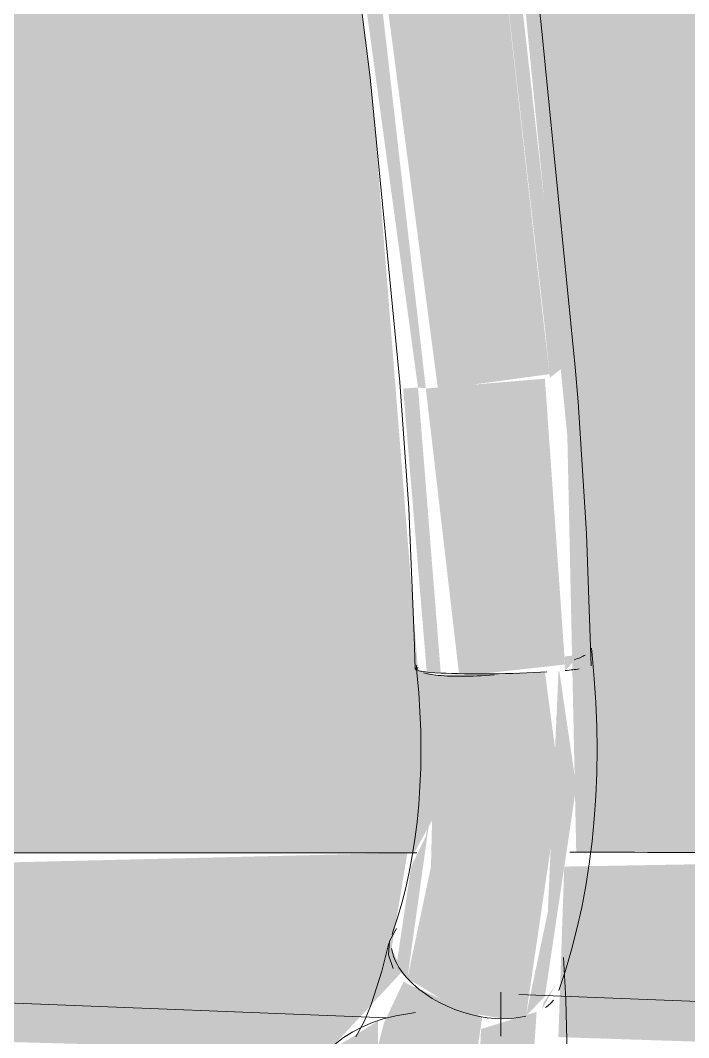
# Model space of a CAD drawing. Header units: inches. Extents: x -23445 to -32, y -314 to 853.
# Drawn here: x -11106.09 to -11102.3, y 16.95 to 22.73 of the extents above; entities that cross this region are included whole.
import ezdxf

# ---------------------------------------------------------------- set-up
doc = ezdxf.new("R2010")
doc.units = ezdxf.units.IN
doc.header["$MEASUREMENT"] = 0
doc.layers.add('I-FURN', color=30, linetype='Continuous', lineweight=9)

# ---------------------------------------------------------------- blocks, each defined once
blk = doc.blocks.new('HermanMiller_Collection_Air-Chair_SideChair_Arms - Arms-V79-Building Section - North_South looking East _ Lounge')
at = {"layer": 'I-FURN'}
h = blk.add_hatch(color=256, dxfattribs=at)
h.paths.add_polyline_path([(22487.6403, 17.9985), (22488.5078, 18.0016), (22488.6267, 18.2189), (22488.6275, 19.0085), (22488.5273, 19.0415), (22488.2676, 22.3081), (22487.92, 24.8728), (22487.5387, 25.8382), (22487.1685, 26.4464), (22486.2037, 26.8632), (22486.2097, 27.0839), (22486.3841, 27.2107), (22486.0704, 27.3444), (22485.8716, 27.3569), (22483.4069, 27.309), (22483.9197, 26.6163), (22484.4869, 25.6153), (22484.7268, 24.7847), (22484.9296, 23.5326), (22485.2415, 20.3626), (22485.2856, 18.3081), (22485.2921, 18.0039), (22487.4325, 17.9988)], flags=0)
h.paths.add_polyline_path([(22486.565, 27.0856), (22486.4748, 27.2107), (22486.5522, 27.101)], flags=0)
h.paths.add_polyline_path([(22486.5366, 27.1978), (22486.4336, 27.2815), (22486.5171, 27.2088)], flags=0)
blk.add_hatch(color=256, dxfattribs=at).paths.add_polyline_path([(22488.0204, 16.876), (22488.4388, 17.3267), (22488.3776, 17.4559), (22488.4676, 17.9995), (22485.2238, 17.9212), (22485.1906, 16.9533), (22488.0176, 16.876)], flags=0)
blk.add_line((22484.9654, 17.1954), (22488.3484, 17.0631), dxfattribs=at)
blk.add_open_spline([(22485.2548, 18.0037), (22486.0395, 18.0002), (22487.1163, 17.9971), (22488.2262, 17.9994), (22488.5214, 18.0002)], degree=3, knots=[-0.9316515, -0.9316515, -0.9316515, -0.9316515, -0.5, -0.3443708, -0.3443708, -0.3443708, -0.3443708], dxfattribs=at)
blk = doc.blocks.new('HermanMiller_Collection_Air-Chair_SideChair_Arms - Arms-V85-Building Section - North_South looking East _ Lounge')
at = {"layer": 'I-FURN'}
h = blk.add_hatch(color=256, dxfattribs=at)
h.paths.add_polyline_path([(22491.775, 17.9985), (22494.0639, 18.0034), (22493.7976, 19.0025), (22493.7474, 19.0164), (22493.332, 22.2504), (22492.8553, 25.7493), (22493.1742, 26.977), (22493.322, 27.2817), (22489.0552, 27.3485), (22487.5875, 27.2573), (22488.0544, 26.6163), (22488.6216, 25.6153), (22488.8614, 24.7847), (22489.0642, 23.5326), (22489.3762, 20.3626), (22489.4202, 18.3081), (22489.4267, 18.0039), (22491.6696, 17.9987)], flags=0)
h.paths.add_polyline_path([(22492.9145, 24.7262), (22492.8611, 25.2452), (22492.9062, 24.8728)], flags=0)
for points in [[(22488.6754, 20.6349), (22489.2745, 20.7165), (22488.8614, 24.3749), (22488.7697, 24.2673), (22488.7697, 24.2121), (22488.1767, 24.1553), (22488.6406, 20.6355)], [(22489.2766, 20.696), (22489.3512, 20.7555), (22488.9392, 24.4049), (22488.8614, 24.3749), (22489.2487, 20.9773)], [(22488.572, 20.6368), (22488.1681, 24.1621), (22488.0867, 24.1772), (22488.0486, 24.1553), (22488.5278, 20.6407), (22488.5636, 20.6375)], [(22488.8811, 19.0153), (22489.3628, 19.0681), (22489.2487, 20.6908), (22488.5722, 20.6349), (22488.7606, 19.0164)], [(22488.6571, 19.0198), (22488.5278, 20.6407), (22488.4435, 20.6349), (22488.5777, 19.0254), (22488.6275, 19.0219)], [(22489.364, 19.0341), (22489.4449, 19.1223), (22489.3611, 19.1146)], [(22489.0305, 17.0578), (22489.1409, 17.0726), (22489.3337, 18.3849), (22489.2487, 19.0259), (22488.6267, 19.0085), (22488.6015, 17.9212), (22488.4676, 17.2866), (22488.7826, 17.0947), (22489.0121, 17.059)], [(22488.4676, 17.2866), (22488.6154, 18.3427), (22488.5724, 18.094), (22488.4887, 17.9212), (22488.4073, 17.3707)], [(22493.8416, 16.8757), (22494.7591, 16.9799), (22494.0623, 18.0034), (22489.3585, 17.9212), (22489.3252, 16.9533), (22491.6696, 16.8761)]]:
    blk.add_hatch(color=256, dxfattribs=at).paths.add_polyline_path(points, flags=0)
h = blk.add_hatch(color=256, dxfattribs=at)
h.paths.add_polyline_path([(22489.1409, 17.0726), (22489.2487, 17.1845), (22489.4267, 18.3751), (22489.3305, 19.0316), (22489.3257, 19.0265), (22489.2653, 17.6622), (22489.1682, 17.2022)], flags=0)
h.paths.add_polyline_path([(22489.2318, 17.1086), (22489.3147, 17.2585), (22489.2425, 17.1527)], flags=0)
h = blk.add_hatch(color=256, dxfattribs=at)
h.paths.add_polyline_path([(22488.0101, 16.2098), (22487.8491, 16.1505), (22487.9713, 15.9694), (22488.0544, 15.9677)], flags=0)
h.paths.add_polyline_path([(22488.2431, 15.8983), (22488.3181, 16.0753), (22488.2548, 16.306), (22488.3913, 16.2945), (22488.5072, 16.3914), (22488.7309, 15.9746), (22488.893, 17.0689), (22488.4676, 17.2547), (22488.4467, 17.2696), (22488.3343, 17.0335), (22488.2073, 16.5437), (22488.0101, 16.2098), (22488.1497, 16.1124), (22488.0544, 15.9677)], flags=0)
h.paths.add_polyline_path([(22488.2431, 15.8983), (22488.4444, 15.8525), (22488.4613, 16.0137)], flags=0)
h.paths.add_polyline_path([(22488.2007, 15.6969), (22488.2431, 15.8983), (22488.0451, 15.8156)], flags=0)
h.paths.add_polyline_path([(22488.6047, 16.5931), (22488.6619, 16.8419), (22488.7315, 16.7915), (22488.6734, 16.7006)], flags=0)
h = blk.add_hatch(color=256, dxfattribs=at)
h.paths.add_polyline_path([(22482.906, 0), (22482.9762, 0), (22488.0613, 15.7685), (22488.0172, 15.7925), (22482.8585, 0)], flags=0)
h.paths.add_polyline_path([(22488.6113, 17.1737), (22488.5344, 17.2206), (22488.6006, 17.1784)], flags=0)
h = blk.add_hatch(color=256, dxfattribs=at)
h.paths.add_polyline_path([(22488.9121, 15.8124), (22489.0968, 15.9775), (22488.993, 16.1076)], flags=0)
h.paths.add_polyline_path([(22488.7144, 15.8996), (22488.8591, 15.9746), (22488.9152, 16.2376), (22488.8235, 16.3973), (22488.7309, 15.9746)], flags=0)
h.paths.add_polyline_path([(22488.993, 16.1076), (22489.1421, 16.1985), (22489.2015, 17.0965), (22488.8858, 16.9994), (22488.8609, 16.4295), (22488.9526, 16.5086), (22488.9152, 16.2376)], flags=0)
h = blk.add_hatch(color=256, dxfattribs=at)
h.paths.add_polyline_path([(22488.9152, 16.2376), (22488.8609, 16.4295), (22488.8609, 16.3323)], flags=0)
h.paths.add_polyline_path([(22488.2431, 15.8983), (22488.2007, 15.6969), (22488.0544, 15.8195), (22488.2117, 15.8852)], flags=0)
h.paths.add_polyline_path([(22488.0544, 15.9677), (22488.0815, 16.16), (22488.0279, 16.1124), (22488.0461, 16.0134)], flags=0)
h.paths.add_polyline_path([(22488.357, 15.606), (22488.9214, 15.6935), (22489.0968, 15.8781), (22489.2407, 16.4798), (22489.1868, 16.4798), (22489.0755, 16.1578), (22488.9686, 16.1485), (22488.8962, 16.1485), (22488.769, 15.9278), (22488.7144, 15.8996), (22488.5831, 15.9837), (22488.5007, 16.386), (22488.2997, 16.3022), (22488.258, 16.2945), (22488.292, 16.0137), (22488.2141, 15.909), (22487.9252, 15.9704), (22487.9252, 16.1786), (22488.0725, 16.306), (22488.2997, 16.7438), (22488.2997, 17.0445), (22487.9914, 16.8525), (22487.7859, 16.3177), (22487.9252, 15.9446), (22488.0451, 15.7774), (22488.3262, 15.6229)], flags=0)
h.paths.add_polyline_path([(22488.9121, 15.8124), (22489.0499, 16.0364), (22489.0557, 15.9407), (22488.9325, 15.8306)], flags=0)
h.paths.add_polyline_path([(22488.4444, 15.8525), (22488.3584, 15.9593), (22488.4613, 16.0137)], flags=0)
h.paths.add_polyline_path([(22488.6047, 16.5931), (22488.7217, 16.7986), (22488.6247, 16.7915), (22488.6055, 16.6013)], flags=0)
for p, q in [((22488.3593, 17.42), (22488.387, 17.3421)), ((22488.9981, 17.209), (22488.9981, 16.9584))]:
    blk.add_line(p, q, dxfattribs=at)
at = {"layer": 'I-FURN', "flags": 128}
for points in [[(22489.4214, 20.7559), (22489.2255, 22.72), (22489.0032, 24.4621)], [(22488.013, 24.3226), (22488.2551, 22.4008), (22488.425, 20.671)], [(22489.5106, 19.0617), (22489.4846, 19.8121), (22489.4374, 20.5596), (22489.4214, 20.7559)], [(22488.425, 20.671), (22488.4758, 19.9532), (22488.5062, 19.2319), (22488.5108, 19.0414)], [(22489.3279, 17.2178), (22489.3659, 17.3318), (22489.4002, 17.4484), (22489.4307, 17.5673), (22489.4576, 17.6884), (22489.4808, 17.8116), (22489.5004, 17.9367), (22489.5164, 18.0635), (22489.5288, 18.192), (22489.5377, 18.3219), (22489.5429, 18.4531), (22489.5447, 18.5854), (22489.5429, 18.7186), (22489.5376, 18.8527), (22489.5289, 18.9873), (22489.5167, 19.1224), (22489.5126, 19.161)], [(22488.3852, 17.5513), (22488.4116, 17.6307), (22488.436, 17.7137), (22488.4582, 17.7999), (22488.478, 17.8892), (22488.4954, 17.9815), (22488.5103, 18.0765), (22488.5226, 18.174), (22488.5322, 18.2738), (22488.5391, 18.3758), (22488.5433, 18.4796), (22488.5447, 18.5852), (22488.5432, 18.6923), (22488.539, 18.8006), (22488.5319, 18.91), (22488.522, 19.0203), (22488.5186, 19.0519)], [(22488.4051, 17.5705), (22488.3655, 17.4979), (22488.3593, 17.42)], [(22488.1743, 16.9554), (22488.185, 16.9714), (22488.2238, 17.0462), (22488.2616, 17.1386), (22488.3222, 17.328), (22488.3622, 17.4858)], [(22489.2449, 16.0243), (22489.3535, 16.4333), (22489.3743, 16.8576), (22489.3672, 17.1664), (22489.3552, 17.4057)], [(22489.1001, 17.1954), (22495.223, 16.9559), (22501.3547, 17.0629), (22505.1507, 17.3034)], [(22488.3297, 17.0565), (22488.4023, 17.0739), (22488.4594, 17.0843), (22488.5129, 17.0923)]]:
    blk.add_lwpolyline(points, dxfattribs=at)
at = {"layer": 'I-FURN'}
for centre, major_axis, ratio, start_param, end_param in [((22489.0156, 19.1065), (0.497, 0.0546), 0.180952, 5.626605, 5.888404), ((22489.0156, 19.1065), (0.497, 0.0546), 0.180952, 3.008611, 3.27041), ((22489.0107, 19.0515), (0.4999, 0.0102), 0.069551, 2.877975, 3.139774), ((22489.0107, 19.0515), (0.4999, 0.0102), 0.069551, 3.141593, 3.925172), ((22489.0156, 19.1065), (0.497, 0.0546), 0.180952, 3.532209, 3.794009), ((22489.0156, 19.1065), (0.497, 0.0546), 0.180952, 3.794009, 4.579407), ((22489.0107, 19.0515), (0.4999, 0.0102), 0.069551, 3.925172, 5.234169), ((22489.0107, 19.0515), (0.4999, 0.0102), 0.069551, 5.495969, 5.757768), ((22488.8566, 17.3845), (-0.4714, 0.1667), 0.596783, 0, 0.053822), ((22488.8566, 17.3845), (-0.4714, 0.1667), 0.596783, 0.315622, 0.839221), ((22488.8566, 17.3845), (-0.4714, 0.1667), 0.596783, 0.839221, 2.410017), ((22488.8566, 17.3845), (-0.4714, 0.1667), 0.596783, 2.739377, 2.933616), ((22488.5322, 16.3343), (-0.2025, 0.7221), 0.995009, 0, 1.3209)]:
    blk.add_ellipse(centre, major_axis=major_axis, ratio=ratio, start_param=start_param, end_param=end_param, dxfattribs=at)
blk.add_open_spline([(22489.3895, 18.0037), (22490.1741, 18.0002), (22491.714, 17.9966), (22493.3005, 18.0007), (22494.0731, 18.0034)], degree=3, knots=[-0.9316515, -0.9316515, -0.9316515, -0.9316515, -0.5, -0.0947431, -0.0947431, -0.0947431, -0.0947431], dxfattribs=at)

msp = doc.modelspace()

# ---------------------------------------------------------------- block references
at = {"layer": 'I-FURN'}
for name in ['HermanMiller_Collection_Air-Chair_SideChair_Arms - Arms-V79-Building Section - North_South looking East _ Lounge', 'HermanMiller_Collection_Air-Chair_SideChair_Arms - Arms-V85-Building Section - North_South looking East _ Lounge']:
    msp.add_blockref(name, (-33592.3612, 0), dxfattribs=at)

doc.saveas('drawing.dxf')
